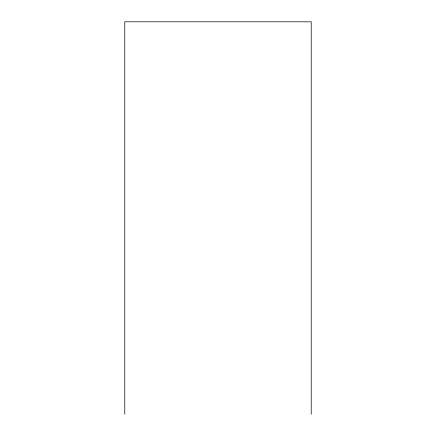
<?xml version="1.0" encoding="UTF-8"?>
<svg xmlns="http://www.w3.org/2000/svg" width="436" height="436" viewBox="0 0 436 436"><rect width="100%" height="100%" fill="white"/><g stroke="black" fill="none" stroke-linecap="round" stroke-linejoin="round"><path stroke-width="0.65" d="M311.217 414.2L311.217 21.8L124.783 21.8L124.783 414.2"/></g></svg>
